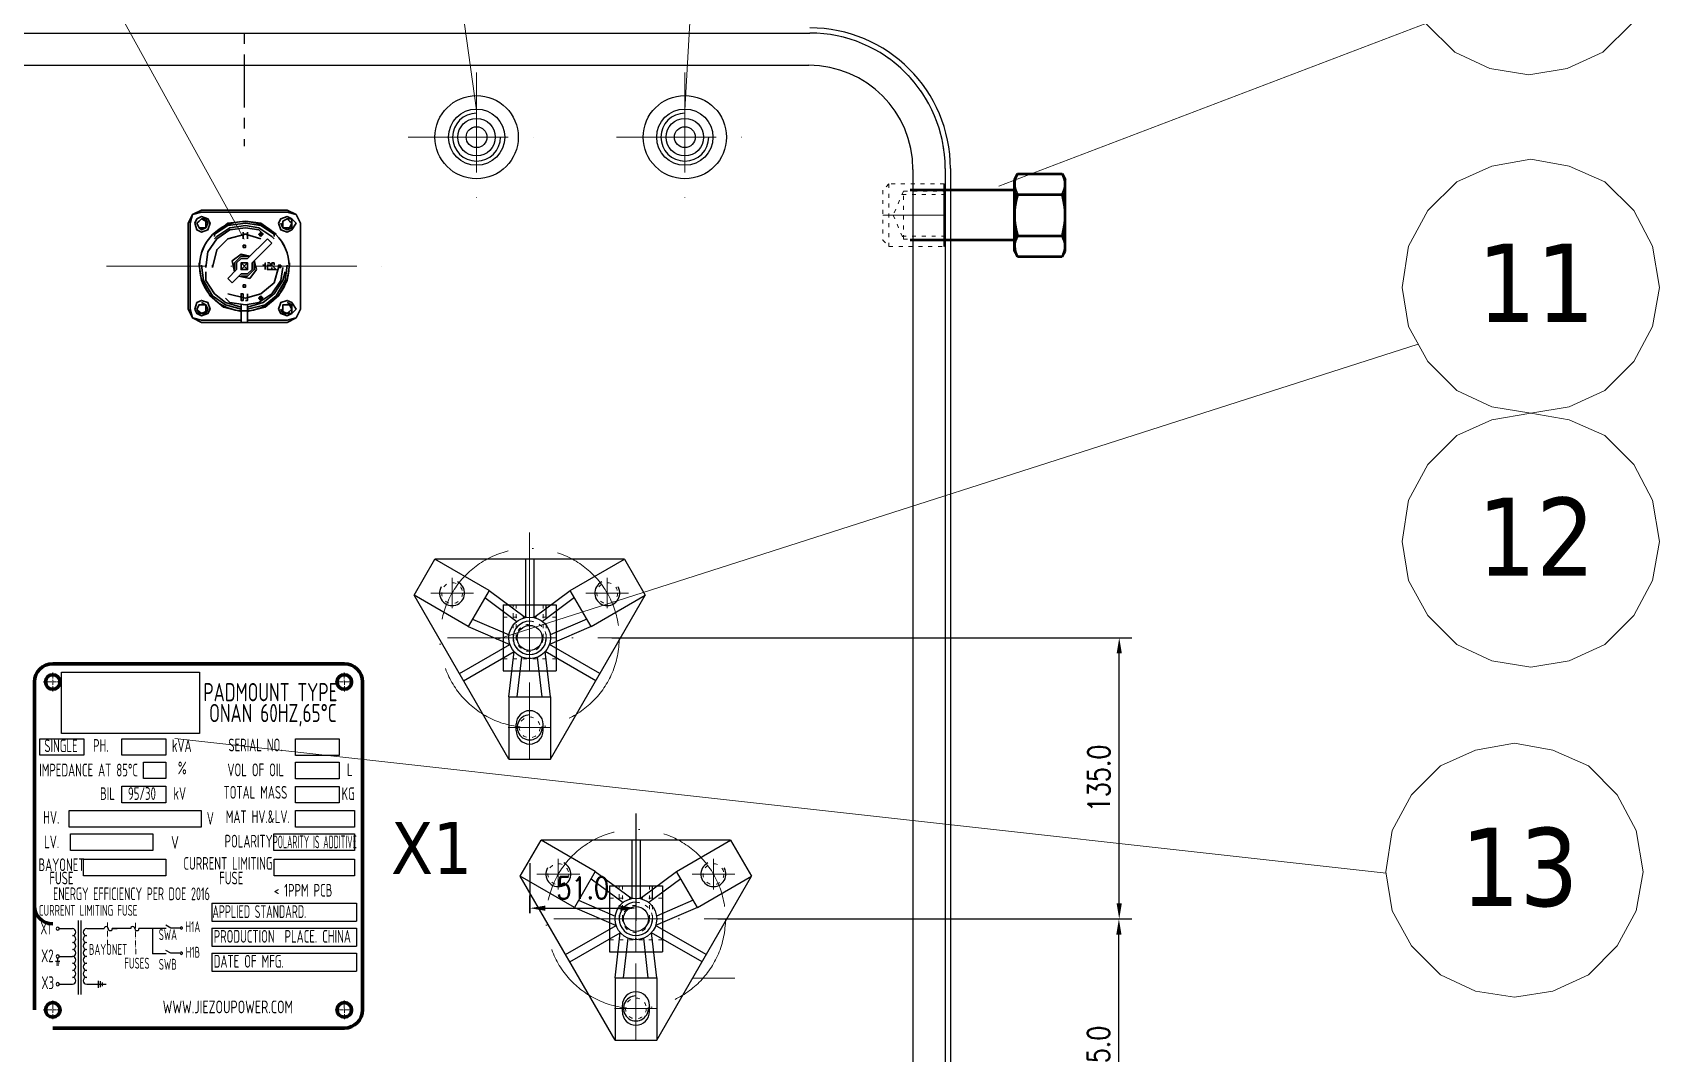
# Model space of a CAD drawing. Header units: millimetres. Extents: x 13152 to 35294, y -6229 to 14001.
# Drawn here: x 29126 to 29907, y 11902 to 12393 of the extents above; entities that cross this region are included whole.
import ezdxf
from ezdxf.enums import TextEntityAlignment as Align

# ---------------------------------------------------------------- set-up
doc = ezdxf.new("R2010")
doc.units = ezdxf.units.MM
doc.header["$LTSCALE"] = 4
for name, pattern in [('5 双点画线', [10.5, 6.25, -1.25, 0.25, -1.25, 0.25, -1.25]), ('ACAD_ISO03W100', [1.18, 0.47, -0.71]), ('ACAD_ISO10W100', [18, 12, -3, 0, -3]), ('CENTERX2', [101.6, 63.5, -12.7, 12.7, -12.7])]:
    doc.linetypes.add(name, pattern=pattern)
doc.layers.add('1', color=12, linetype='Continuous')
doc.layers.add('C00-00-00', color=7, linetype='Continuous')
for name, color, linetype, lineweight in [('标注、文本', 3, 'Continuous', 25), ('粗实线', 4, 'Continuous', 53), ('铁心', 3, 'Continuous', 0)]:
    doc.layers.add(name, color=color, linetype=linetype, lineweight=lineweight)
doc.styles.add('pdm', font='gbenor.shx', dxfattribs={"width": 0.8, "bigfont": 'gbhzfs.shx'})
doc.styles.add('Tahoma$001', font='tahoma.ttf', dxfattribs={"height": 2.159784})
doc.styles.add('TH_GBDIM', font='romans.shx', dxfattribs={"width": 0.8, "bigfont": 'gbcbig.shx'})
doc.dimstyles.new('TH_GBDIM1', dxfattribs={"dimscale": 3, "dimtxt": 3.5, "dimasz": 2.5, "dimexe": 2, "dimexo": 0, "dimgap": 1.5, "dimtad": 1, "dimdec": 1, "dimzin": 0, "dimdsep": 46, "dimtxsty": 'TH_GBDIM', "dimcen": 2.5, "dimclrd": 3, "dimclre": 256, "dimclrt": 2, "dimadec": 0, "dimazin": 0, "dimtfac": 0.714286, "dimtdec": 1, "dimtmove": 0, "dimatfit": 3, "dimfxl": 1, "dimtzin": 0, "dimlwd": -1, "dimlwe": -1, "dimarcsym": 0})
picture_1 = doc.add_image_def('image1.png', size_in_pixel=(551, 245))

# ---------------------------------------------------------------- blocks, each defined once
blk = doc.blocks.new('A$C75176214')
at = {"layer": '粗实线', "lineweight": 30}
h = blk.add_hatch(color=256, dxfattribs=at)
h.dxf.hatch_style = 2
h.paths.add_polyline_path([(0.762, 1.736), (0.72, 1.693), (0.804, 1.693)])
h = blk.add_hatch(color=256, dxfattribs=at)
h.dxf.hatch_style = 2
h.paths.add_polyline_path([(0.72, 1.693), (0.804, 1.693), (0.762, 1.651)])
h = blk.add_hatch(color=256, dxfattribs=at)
h.dxf.hatch_style = 2
h.paths.add_polyline_path([(0.381, 1.101), (0.381, 1.058), (0.423, 1.058)])
h = blk.add_hatch(color=256, dxfattribs=at)
h.dxf.hatch_style = 2
h.paths.add_polyline_path([(0.381, 1.101), (0.423, 1.101), (0.423, 1.058)])
h = blk.add_hatch(color=256, dxfattribs=at)
h.dxf.hatch_style = 2
h.paths.add_polyline_path([(0.762, 0.508), (0.72, 0.466), (0.804, 0.466)])
h = blk.add_hatch(color=256, dxfattribs=at)
h.dxf.hatch_style = 2
h.paths.add_polyline_path([(0.72, 0.466), (0.804, 0.466), (0.762, 0.423)])
for points in [[(0.254, 2.159), (0.085, 2.074), (0, 1.905)], [(0.254, 2.117), (0.085, 2.074), (0, 1.905)], [(0.254, 1.99), (0.169, 1.99), (0.169, 1.905), (0.169, 1.82), (0.254, 1.778), (0.339, 1.82), (0.381, 1.905)], [(1.651, 1.693), (1.397, 1.905), (1.058, 1.947), (0.762, 1.905), (0.466, 1.693)], [(1.651, 1.651), (1.651, 1.693), (1.397, 1.863), (1.058, 1.905), (0.762, 1.863), (0.508, 1.693), (0.508, 1.651)], [(1.905, 1.99), (1.82, 1.99), (1.778, 1.905), (1.82, 1.82), (1.905, 1.778), (1.947, 1.82), (1.99, 1.905), (1.947, 1.947), (1.905, 1.99), (1.82, 1.947), (1.82, 1.905), (1.82, 1.82), (1.905, 1.82), (1.947, 1.82), (1.99, 1.905)], [(2.159, 1.905), (2.074, 2.074), (1.905, 2.159)], [(2.117, 1.905), (2.074, 2.074), (1.905, 2.117)], [(1.651, 1.609), (1.609, 1.651), (1.355, 1.82), (1.058, 1.863), (0.804, 1.82), (0.55, 1.651), (0.508, 1.609)], [(0.635, 1.609), (0.593, 1.566), (0.55, 1.524)], [(1.82, 1.058), (1.778, 1.355), (1.609, 1.609), (1.355, 1.778), (1.058, 1.82), (0.804, 1.778), (0.72, 1.693)], [(0.762, 1.651), (0.72, 1.693), (0.762, 1.736)], [(0.762, 1.651), (0.804, 1.693), (0.762, 1.736)], [(1.693, 1.058), (1.609, 1.397), (1.397, 1.609), (1.058, 1.693), (0.762, 1.609)], [(1.27, 0.974), (1.312, 1.185), (1.143, 1.312), (0.974, 1.27)], [(1.27, 1.016), (1.27, 1.143), (1.143, 1.27), (0.974, 1.27)], [(0.212, 1.143), (0.212, 1.101), (0.254, 0.804), (0.423, 0.508), (0.677, 0.296), (1.016, 0.212)], [(0.254, 1.101), (0.296, 0.804), (0.466, 0.508), (0.677, 0.339), (1.016, 0.254)], [(0.296, 0.974), (0.339, 0.804), (0.508, 0.55), (0.72, 0.381), (1.016, 0.296)], [(0.339, 1.058), (0.381, 0.804), (0.55, 0.55), (0.804, 0.381), (1.058, 0.339), (1.355, 0.381), (1.439, 0.466)], [(0.423, 1.058), (0.508, 0.762), (0.762, 0.55), (1.058, 0.466), (1.397, 0.55)], [(0.508, 1.101), (0.508, 1.143), (0.55, 1.143), (0.55, 1.101), (0.508, 1.058), (0.466, 1.016), (0.55, 1.016)], [(0.635, 1.143), (0.593, 1.143), (0.55, 1.101), (0.593, 1.101), (0.635, 1.101), (0.635, 1.058), (0.635, 1.016), (0.593, 1.016), (0.55, 1.016), (0.55, 1.058)], [(0.677, 1.101), (0.677, 1.143), (0.677, 1.101), (0.72, 1.101), (0.677, 1.101), (0.677, 1.058)], [(0.677, 1.016), (0.677, 1.058)], [(0.889, 1.185), (0.847, 1.016), (0.974, 0.847), (1.185, 0.889)], [(0.889, 1.185), (0.889, 1.016), (1.016, 0.889), (1.143, 0.889)], [(0.931, 1.143), (0.931, 1.016), (1.016, 0.931), (1.143, 0.931)], [(1.228, 1.016), (1.228, 1.143), (1.143, 1.228), (1.016, 1.228)], [(1.143, 0.212), (1.482, 0.296), (1.736, 0.508), (1.905, 0.804), (1.947, 1.101), (1.947, 1.143)], [(1.143, 0.254), (1.439, 0.339), (1.693, 0.508), (1.863, 0.804), (1.905, 1.101)], [(1.143, 0.296), (1.439, 0.381), (1.651, 0.55), (1.82, 0.804), (1.82, 0.974)], [(1.82, 1.058), (1.82, 1.101)], [(1.397, 0.847), (1.355, 0.804), (1.312, 0.762)], [(0.254, 0.381), (0.169, 0.339), (0.169, 0.254), (0.169, 0.169), (0.254, 0.169), (0.339, 0.169), (0.381, 0.254)], [(0.72, 0.466), (0.762, 0.508)], [(0.762, 0.508), (0.804, 0.466), (0.762, 0.423)], [(1.016, 0.55), (1.016, 0.423), (1.058, 0.423)], [(1.905, 0.381), (1.82, 0.339), (1.778, 0.254), (1.82, 0.169), (1.905, 0.169), (1.947, 0.169), (1.99, 0.254), (1.947, 0.339), (1.905, 0.339), (1.82, 0.339), (1.82, 0.254), (1.82, 0.212), (1.905, 0.169), (1.947, 0.212), (1.99, 0.254)], [(0, 0.254), (0.085, 0.085), (0.254, 0.042)], [(0, 0.254), (0.085, 0.085), (0.254, 0)], [(1.905, 0.042), (2.074, 0.085), (2.117, 0.254)], [(1.905, 0), (2.074, 0.085), (2.159, 0.254)]]:
    blk.add_lwpolyline(points, dxfattribs=at)
for points in [[(0, 1.905), (0, 0.254)], [(0.423, 1.905), (0.381, 1.99), (0.254, 2.032), (0.169, 1.99), (0.085, 1.905), (0.169, 1.778), (0.254, 1.736), (0.381, 1.778)], [(0.339, 1.905), (0.339, 1.947), (0.254, 1.99), (0.212, 1.947), (0.169, 1.905), (0.212, 1.82), (0.254, 1.82), (0.339, 1.82)], [(2.032, 1.905), (1.99, 1.99), (1.905, 2.032), (1.778, 1.99), (1.736, 1.905), (1.778, 1.778), (1.905, 1.736), (1.99, 1.778)], [(1.101, 1.439), (1.101, 1.482), (1.058, 1.482), (1.058, 1.439)], [(0.381, 1.101), (0.423, 1.101), (0.423, 1.058), (0.381, 1.058)], [(1.143, 1.058), (1.143, 1.143), (1.058, 1.143), (1.016, 1.143), (1.016, 1.058), (1.016, 1.016), (1.058, 1.016), (1.143, 1.016)], [(1.101, 0.72), (1.058, 0.72), (1.058, 0.677), (1.101, 0.677)], [(0.423, 0.254), (0.381, 0.381), (0.254, 0.423), (0.169, 0.381), (0.085, 0.254), (0.169, 0.169), (0.254, 0.127), (0.381, 0.169)], [(0.339, 0.254), (0.339, 0.339), (0.254, 0.339), (0.212, 0.339), (0.169, 0.254), (0.212, 0.212), (0.254, 0.169), (0.339, 0.212)], [(1.101, 0.55), (1.101, 0.508), (1.101, 0.466), (1.101, 0.423), (1.143, 0.423), (1.143, 0.466), (1.143, 0.508), (1.143, 0.55)], [(2.032, 0.254), (1.99, 0.381), (1.905, 0.423), (1.778, 0.381), (1.736, 0.254), (1.778, 0.169), (1.905, 0.127), (1.99, 0.169)]]:
    blk.add_lwpolyline(points, close=True, dxfattribs=at)
for points in [[(0.254, 2.159), (0.254, 2.159), (1.905, 2.159), (1.905, 2.159)], [(0.254, 2.117), (0.254, 2.117), (1.905, 2.117), (1.905, 2.117)], [(2.117, 1.905), (2.117, 1.905), (2.117, 0.254), (2.117, 0.254)], [(2.159, 1.905), (2.159, 1.905), (2.159, 0.254), (2.159, 0.254)], [(0.635, 1.609), (0.635, 1.609), (1.016, 1.228), (1.016, 1.228)], [(0.72, 1.693), (0.72, 1.693), (0.762, 1.651), (0.762, 1.651)], [(1.016, 1.609), (1.016, 1.609), (1.016, 1.736), (1.016, 1.736)], [(1.016, 1.693), (1.016, 1.693), (1.101, 1.693), (1.101, 1.693)], [(1.101, 1.736), (1.101, 1.736), (1.101, 1.609), (1.101, 1.609)], [(1.101, 1.609), (1.101, 1.609), (1.101, 1.736), (1.101, 1.736)], [(0.55, 1.524), (0.55, 1.524), (0.931, 1.143), (0.931, 1.143)], [(1.228, 1.016), (1.228, 1.016), (1.397, 0.847), (1.397, 0.847)], [(1.693, 1.058), (1.693, 1.058), (1.693, 1.101), (1.693, 1.101)], [(1.143, 0.931), (1.143, 0.931), (1.312, 0.762), (1.312, 0.762)], [(0.72, 0.466), (0.72, 0.466), (0.762, 0.423), (0.762, 0.423)], [(1.016, 0), (1.016, 0), (1.016, 0.339), (1.016, 0.339)], [(1.143, 0), (1.143, 0), (1.143, 0.339), (1.143, 0.339)], [(0.254, 0.042), (0.254, 0.042), (1.016, 0.042), (1.016, 0.042)], [(0.254, 0), (0.254, 0), (1.905, 0), (1.905, 0)], [(1.058, 0), (1.058, 0), (1.101, 0), (1.101, 0)], [(1.143, 0.042), (1.143, 0.042), (1.905, 0.042), (1.905, 0.042)]]:
    blk.add_open_spline(points, degree=3, dxfattribs=at)
blk = doc.blocks.new('A$C08F7720E')
at = {"layer": '标注、文本'}
for p, q in [((10.16, 11.43), (11.43, 10.16)), ((10.16, 10.16), (11.43, 11.43))]:
    blk.add_line(p, q, dxfattribs=at)
at = {"layer": '标注、文本', "xscale": 10, "yscale": 10, "zscale": 10}
blk.add_blockref('A$C75176214', (0, 0), dxfattribs=at)
blk = doc.blocks.new('n123')
at = {"layer": '标注、文本'}
for p, q in [((42775.29, 10967.35), (42800.69, 10967.35)), ((42775.29, 10967.35), (42775.29, 10935.6)), ((42795.99, 10961.47), (42795.99, 10967.35)), ((42800.69, 10967.35), (42800.69, 10935.6)), ((42775.29, 10935.6), (42800.69, 10935.6))]:
    blk.add_line(p, q, dxfattribs=at)
at = {"layer": '标注、文本', "color": 2, "linetype": 'ACAD_ISO03W100', "lineweight": 18}
for p, q in [((42779.99, 10961.47), (42779.99, 10967.35)), ((42781.49, 10951.47), (42781.49, 10967.35)), ((42794.49, 10951.47), (42794.49, 10967.35)), ((42775.29, 10961.47), (42800.69, 10961.47)), ((42779.99, 10951.47), (42779.99, 10961.47)), ((42795.99, 10951.47), (42795.99, 10961.47)), ((42775.29, 10941.47), (42800.69, 10941.47))]:
    blk.add_line(p, q, dxfattribs=at)
at = {"layer": '标注、文本', "color": 1, "linetype": 'ACAD_ISO10W100', "lineweight": 18}
for p, q in [((42787.99, 10967.35), (42787.99, 10935.6)), ((42775.29, 10951.47), (42800.69, 10951.47))]:
    blk.add_line(p, q, dxfattribs=at)
at = {"layer": '标注、文本', "color": 2, "linetype": 'ACAD_ISO03W100', "lineweight": 18}
blk.add_circle((42787.99, 10951.47), 8, dxfattribs=at)
blk.add_arc((42787.99, 10951.47), 6.5, 90, 0, dxfattribs=at)
blk = doc.blocks.new('z123')
at = {"layer": '标注、文本', "color": 1, "linetype": 'ACAD_ISO10W100', "lineweight": 18}
for p, q in [((42445.42, 11148.38), (42445.42, 11039.45)), ((42408.18, 11126.55), (42408.18, 11111.95)), ((42482.66, 11126.55), (42482.66, 11111.95)), ((42397.9, 11119.25), (42418.47, 11119.25)), ((42472.38, 11119.25), (42492.94, 11119.25)), ((42406.05, 11097.75), (42484.8, 11097.75)), ((42435.14, 11054.75), (42455.7, 11054.75))]:
    blk.add_line(p, q, dxfattribs=at)
at = {"layer": '标注、文本'}
for p, q in [((42389.93, 11118.24), (42399.93, 11135.56)), ((42490.91, 11135.56), (42399.93, 11135.56)), ((42425.91, 11120.56), (42399.93, 11135.56)), ((42443.42, 11135.56), (42443.42, 11107.55)), ((42447.42, 11135.56), (42447.42, 11107.55)), ((42464.93, 11120.56), (42490.91, 11135.56)), ((42490.91, 11135.56), (42500.91, 11118.24)), ((42435.42, 11039.45), (42389.93, 11118.24)), ((42415.91, 11103.24), (42389.93, 11118.24)), ((42425.91, 11120.56), (42415.91, 11103.24)), ((42423.9, 11117.08), (42439.28, 11105.64)), ((42425.91, 11120.56), (42443.42, 11107.55)), ((42447.42, 11107.55), (42464.93, 11120.56)), ((42466.94, 11117.08), (42451.56, 11105.64)), ((42455.42, 11039.45), (42500.91, 11118.24)), ((42474.93, 11103.24), (42464.93, 11120.56)), ((42474.93, 11103.24), (42500.91, 11118.24)), ((42415.91, 11103.24), (42435.94, 11094.59)), ((42417.93, 11106.73), (42435.52, 11099.13)), ((42474.93, 11103.24), (42454.91, 11094.59)), ((42472.92, 11106.73), (42455.33, 11099.13)), ((42411.68, 11080.58), (42435.94, 11094.59)), ((42479.17, 11080.58), (42454.91, 11094.59)), ((42413.68, 11077.12), (42437.94, 11091.12)), ((42435.42, 11069.45), (42437.94, 11091.12)), ((42439.45, 11069.45), (42441.66, 11088.49)), ((42451.39, 11069.45), (42449.18, 11088.49)), ((42477.17, 11077.12), (42452.91, 11091.12)), ((42455.42, 11069.45), (42452.91, 11091.12)), ((42435.42, 11069.45), (42455.42, 11069.45)), ((42435.42, 11069.45), (42435.42, 11039.45)), ((42455.42, 11069.45), (42455.42, 11039.45)), ((42438.92, 11053.25), (42438.92, 11056.25)), ((42445.42, 11056.25), (42445.42, 11056.25)), ((42451.92, 11053.25), (42451.92, 11056.25)), ((42435.42, 11039.45), (42455.42, 11039.45))]:
    blk.add_line(p, q, dxfattribs=at)
at = {"layer": '标注、文本', "color": 1, "linetype": 'ACAD_ISO10W100', "lineweight": 18}
blk.add_circle((42445.42, 11097.75), 43, dxfattribs=at)
at = {"layer": '标注、文本', "color": 2, "linetype": 'ACAD_ISO03W100', "lineweight": 18}
for centre in [(42408.18, 11119.25), (42482.66, 11119.25), (42445.42, 11054.75)]:
    blk.add_circle(centre, 5, dxfattribs=at)
at = {"layer": '标注、文本'}
for radius in [10, 6]:
    blk.add_circle((42445.42, 11097.75), radius, dxfattribs=at)
for centre, radius, start, end in [((42408.18, 11119.25), 6, 150, 64.00063), ((42482.66, 11119.25), 6, 115.99937, 30), ((42445.42, 11097.75), 8, 90, 0), ((42445.42, 11056.25), 6.5, 0, 180), ((42445.42, 11054.75), 6, 90, 4.00063), ((42445.42, 11053.25), 6.5, 180, 0)]:
    blk.add_arc(centre, radius, start, end, dxfattribs=at)
blk.add_blockref('n123', (-342.57, 146.28), dxfattribs=at)
blk = doc.blocks.new('*D268')
at = {"layer": 'Defpoints', "color": 0}
for p in [(29415.86, 12017.55), (29364.86, 11969.64), (29415.86, 11972.07)]:
    blk.add_point(p, dxfattribs=at)
at = {"layer": '标注、文本'}
for p, q in [((29415.86, 12017.55), (29415.86, 11966.07)), ((29364.86, 11969.64), (29364.86, 11978.07))]:
    blk.add_line(p, q, dxfattribs=at)
at = {"layer": '标注、文本', "color": 3}
blk.add_line((29372.36, 11972.07), (29408.36, 11972.07), dxfattribs=at)
for points in [[(29372.36, 11973.32), (29372.36, 11970.82), (29364.86, 11972.07)], [(29408.36, 11973.32), (29408.36, 11970.82), (29415.86, 11972.07)]]:
    blk.add_solid(points, dxfattribs=at)
at = {"layer": '标注、文本', "color": 2, "insert": (29390.36, 11981.82), "char_height": 10.5, "attachment_point": 5, "style": 'TH_GBDIM'}
blk.add_mtext('51.0', dxfattribs=at)
blk = doc.blocks.new('*D271')
at = {"layer": 'Defpoints', "color": 0}
for p in [(29455.23, 11966.92), (29647.75, 11966.92), (29506.23, 11831.92)]:
    blk.add_point(p, dxfattribs=at)
at = {"layer": '标注、文本'}
for p, q in [((29455.23, 11966.92), (29653.75, 11966.92)), ((29506.23, 11831.92), (29653.75, 11831.92))]:
    blk.add_line(p, q, dxfattribs=at)
at = {"layer": '标注、文本', "color": 3}
blk.add_line((29647.75, 11839.42), (29647.75, 11959.42), dxfattribs=at)
for points in [[(29646.5, 11959.42), (29649, 11959.42), (29647.75, 11966.92)], [(29646.5, 11839.42), (29649, 11839.42), (29647.75, 11831.92)]]:
    blk.add_solid(points, dxfattribs=at)
at = {"layer": '标注、文本', "color": 2, "insert": (29638, 11899.42), "char_height": 10.5, "attachment_point": 5, "rotation": 90, "style": 'TH_GBDIM'}
blk.add_mtext('135.0', dxfattribs=at)
blk = doc.blocks.new('*D272')
at = {"layer": 'Defpoints', "color": 0}
for p in [(29404.23, 12101.92), (29647.91, 12101.92), (29455.23, 11966.92)]:
    blk.add_point(p, dxfattribs=at)
at = {"layer": '标注、文本'}
for p, q in [((29404.23, 12101.92), (29653.91, 12101.92)), ((29455.23, 11966.92), (29653.91, 11966.92))]:
    blk.add_line(p, q, dxfattribs=at)
at = {"layer": '标注、文本', "color": 3}
blk.add_line((29647.91, 11974.42), (29647.91, 12094.42), dxfattribs=at)
for points in [[(29646.66, 12094.42), (29649.16, 12094.42), (29647.91, 12101.92)], [(29646.66, 11974.42), (29649.16, 11974.42), (29647.91, 11966.92)]]:
    blk.add_solid(points, dxfattribs=at)
at = {"layer": '标注、文本', "color": 2, "insert": (29638.16, 12034.42), "char_height": 10.5, "attachment_point": 5, "rotation": 90, "style": 'TH_GBDIM'}
blk.add_mtext('135.0', dxfattribs=at)

msp = doc.modelspace()

# ---------------------------------------------------------------- linework, layer by layer
at = {"layer": '1', "color": 1, "linetype": 'CENTERX2', "lineweight": -3, "ltscale": 0.1}
msp.add_line((29227.85, 12422.74), (29227.85, 12338.11), dxfattribs=at)
at = {"layer": 'C00-00-00', "lineweight": 25}
for p, q in [((29143.78, 12018.93), (29207.07, 12018.93)), ((29143.78, 12011), (29143.78, 12018.93)), ((29207.07, 12018.93), (29207.07, 12011)), ((29207.07, 12011), (29143.78, 12011)), ((29212.25, 11974.49), (29281.64, 11974.49)), ((29212.25, 11974.49), (29212.25, 11965.78)), ((29281.64, 11974.49), (29281.64, 11965.78)), ((29212.25, 11965.78), (29281.64, 11965.78)), ((29212.25, 11962.49), (29281.64, 11962.49)), ((29212.25, 11962.49), (29212.25, 11953.79)), ((29281.64, 11962.49), (29281.64, 11953.79)), ((29212.25, 11953.79), (29281.64, 11953.79)), ((29212.25, 11950.5), (29281.64, 11950.5)), ((29212.25, 11950.5), (29212.25, 11941.8)), ((29281.64, 11950.5), (29281.64, 11941.8)), ((29212.25, 11941.8), (29281.64, 11941.8))]:
    msp.add_line(p, q, dxfattribs=at)
for points in [[(29129.75, 12053.45), (29150.79, 12053.45), (29150.79, 12045.53), (29129.75, 12045.53)], [(29169.08, 12053.45), (29190.12, 12053.45), (29190.12, 12045.53), (29169.08, 12045.53)], [(29252.38, 12053.4), (29273.42, 12053.4), (29273.42, 12045.47), (29252.38, 12045.47)], [(29179.38, 12042.27), (29190.12, 12042.27), (29190.12, 12034.34), (29179.38, 12034.34)], [(29252.38, 12042.21), (29273.42, 12042.21), (29273.42, 12034.28), (29252.38, 12034.28)], [(29169.08, 12030.64), (29190.12, 12030.64), (29190.12, 12022.71), (29169.08, 12022.71)], [(29252.38, 12030.58), (29273.42, 12030.58), (29273.42, 12022.65), (29252.38, 12022.65)], [(29252.38, 12018.93), (29280.73, 12018.93), (29280.73, 12011), (29252.38, 12011)], [(29144.38, 12007.82), (29183.94, 12007.82), (29183.94, 11999.82), (29144.38, 11999.82)], [(29242.05, 12007.82), (29280.73, 12007.82), (29280.73, 11999.82), (29242.05, 11999.82)], [(29150.56, 11995.67), (29190.12, 11995.67), (29190.12, 11987.67), (29150.56, 11987.67)], [(29242.11, 11995.67), (29280.73, 11995.67), (29280.73, 11987.67), (29242.11, 11987.67)]]:
    msp.add_lwpolyline(points, close=True, dxfattribs=at)
at = {"layer": '标注、文本', "color": 2, "linetype": 'ACAD_ISO03W100', "lineweight": 18}
for p, q in [((28719.36, 12392.42), (29499.36, 12392.42)), ((29564.36, 12327.42), (29564.36, 11548.42)), ((29537.36, 12319.92), (29534.36, 12316.92)), ((29563.86, 12319.92), (29537.36, 12319.92)), ((29537.36, 12319.92), (29537.36, 12289.92)), ((29534.36, 12316.92), (29534.36, 12292.92)), ((29544.36, 12316.42), (29539.36, 12304.92)), ((29543.7, 12314.92), (29564.36, 12314.92)), ((29544.36, 12293.42), (29544.36, 12316.42)), ((29544.36, 12316.42), (29564.36, 12316.42)), ((29539.36, 12304.92), (29544.36, 12293.42)), ((29543.7, 12294.92), (29564.36, 12294.92)), ((29534.36, 12292.92), (29537.36, 12289.92)), ((29537.36, 12289.92), (29563.86, 12289.92)), ((29544.36, 12293.42), (29564.36, 12293.42))]:
    msp.add_line(p, q, dxfattribs=at)
at = {"layer": '标注、文本'}
for p, q in [((28719.36, 12392.42), (29499.36, 12392.42)), ((28719.86, 12376.92), (29498.86, 12376.92)), ((29548.86, 12326.92), (29548.86, 11548.42)), ((29564.36, 12327.42), (29564.36, 11575.42)), ((29566.86, 12327.42), (29566.86, 11548.42)), ((29563.86, 12319.92), (29564.36, 12319.42)), ((29563.86, 12289.92), (29563.86, 12319.92)), ((29564.36, 12290.42), (29564.36, 12319.42)), ((29564.36, 12290.42), (29563.86, 12289.92)), ((29284.53, 12004.59), (29284.53, 11969.59)), ((29364.86, 11993.62), (29364.86, 11969.64)), ((29183.78, 11962.27), (29183.78, 11950.16)), ((29192.52, 11962.53), (29190.13, 11963.93)), ((29197.05, 11962.53), (29192.52, 11962.53)), ((29192.52, 11950.42), (29190.13, 11951.81)), ((29197.05, 11950.42), (29192.52, 11950.42)), ((29157.86, 11933.81), (29157.86, 11937.24)), ((29157.86, 11935.52), (29161.59, 11935.52)), ((29158.86, 11934.08), (29158.86, 11936.97)), ((29159.8, 11934.67), (29159.8, 11936.38))]:
    msp.add_line(p, q, dxfattribs=at)
at = {"layer": '标注、文本', "color": 1, "linetype": 'ACAD_ISO10W100', "lineweight": 18}
for p, q in [((29339.36, 12373.4), (29339.36, 12311.45)), ((29339.36, 12373.4), (29339.36, 12311.45)), ((29439.36, 12373.4), (29439.36, 12311.45)), ((29439.36, 12373.4), (29439.36, 12311.45)), ((29306.47, 12342.42), (29372.24, 12342.42)), ((29406.47, 12342.42), (29472.24, 12342.42)), ((29406.47, 12342.42), (29472.24, 12342.42)), ((29534.36, 12304.92), (29564.36, 12304.92)), ((29534.36, 12304.92), (29564.36, 12304.92)), ((29534.36, 12304.92), (29564.36, 12304.92)), ((29161.74, 12280.42), (29294.57, 12280.42)), ((29442.81, 11938.42), (29463.38, 11938.42))]:
    msp.add_line(p, q, dxfattribs=at)
at = {"layer": '标注、文本', "color": 1, "linetype": 'ACAD_ISO10W100', "lineweight": 13, "ltscale": 0.02}
for p, q in [((29135.88, 12076.22), (29135.86, 12085.24)), ((29275.88, 12076.22), (29275.86, 12085.24)), ((29131.45, 12080.72), (29140.29, 12080.74)), ((29271.45, 12080.72), (29280.29, 12080.74)), ((29135.88, 11918.72), (29135.86, 11927.74)), ((29275.88, 11918.72), (29275.86, 11927.74)), ((29131.45, 11923.22), (29140.29, 11923.24)), ((29271.45, 11923.22), (29280.29, 11923.24))]:
    msp.add_line(p, q, dxfattribs=at)
at = {"layer": '标注、文本', "color": 0, "linetype": 'ByBlock', "lineweight": 70}
for p, q in [((29135.87, 12089.48), (29275.87, 12089.48)), ((29127.12, 11923.23), (29127.12, 12080.73)), ((29284.62, 12080.73), (29284.62, 11923.23)), ((29275.87, 11914.48), (29135.87, 11914.48))]:
    msp.add_line(p, q, dxfattribs=at)
at = {"layer": '标注、文本', "color": 6, "linetype": '5 双点画线', "lineweight": 13, "ltscale": 0.1}
for p, q in [((29162.12, 11965.22), (29162.14, 11954.49)), ((29175.6, 11965.03), (29175.7, 11949.83))]:
    msp.add_line(p, q, dxfattribs=at)
at = {"layer": '标注、文本'}
for points in [[(29138.97, 11962.27), (29138.9, 11962.64), (29138.6, 11962.86), (29138.23, 11963.01), (29137.86, 11962.86), (29137.64, 11962.64), (29137.49, 11962.27), (29137.64, 11961.9), (29137.86, 11961.6), (29138.23, 11961.53), (29138.6, 11961.6), (29138.9, 11961.9)], [(29198.16, 11962.53), (29198.1, 11962.81), (29197.88, 11963.03), (29197.6, 11963.09), (29197.32, 11963.03), (29197.16, 11962.81), (29197.05, 11962.53), (29197.16, 11962.26), (29197.32, 11962.09), (29197.6, 11961.98), (29197.88, 11962.09), (29198.1, 11962.26)], [(29138.97, 11948.93), (29138.9, 11949.3), (29138.6, 11949.53), (29138.23, 11949.67), (29137.86, 11949.53), (29137.64, 11949.3), (29137.49, 11948.93), (29137.64, 11948.56), (29137.86, 11948.27), (29138.23, 11948.19), (29138.6, 11948.27), (29138.9, 11948.56)], [(29198.16, 11950.42), (29198.1, 11950.7), (29197.88, 11950.92), (29197.6, 11950.98), (29197.32, 11950.92), (29197.16, 11950.7), (29197.05, 11950.42), (29197.16, 11950.14), (29197.32, 11949.98), (29197.6, 11949.87), (29197.88, 11949.98), (29198.1, 11950.14)], [(29138.97, 11935.52), (29138.9, 11935.9), (29138.6, 11936.19), (29138.23, 11936.34), (29137.86, 11936.19), (29137.64, 11935.9), (29137.49, 11935.52), (29137.64, 11935.15), (29137.86, 11934.93), (29138.23, 11934.78), (29138.6, 11934.93), (29138.9, 11935.15)]]:
    msp.add_lwpolyline(points, close=True, dxfattribs=at)
for points in [[(29138.97, 11962.27), (29145.34, 11962.27)], [(29145.34, 11958.94), (29145.94, 11959.01), (29146.53, 11959.38), (29146.83, 11959.97), (29146.97, 11960.57), (29146.83, 11961.23), (29146.53, 11961.75), (29145.94, 11962.12), (29145.34, 11962.27)], [(29145.34, 11955.6), (29145.94, 11955.68), (29146.53, 11956.05), (29146.83, 11956.64), (29146.97, 11957.23), (29146.83, 11957.9), (29146.53, 11958.42), (29145.94, 11958.79), (29145.34, 11958.94)], [(29148.01, 11966.2), (29148.01, 11930.56)], [(29149.34, 11966.2), (29149.34, 11930.56)], [(29152.16, 11962.27), (29151.49, 11962.12), (29150.97, 11961.75), (29150.6, 11961.23), (29150.46, 11960.57), (29150.6, 11959.97), (29150.97, 11959.38), (29151.49, 11959.01), (29152.16, 11958.94), (29151.49, 11958.79), (29150.97, 11958.42), (29150.6, 11957.9), (29150.46, 11957.23), (29150.6, 11956.64), (29150.97, 11956.05), (29151.49, 11955.68), (29152.16, 11955.6), (29151.49, 11955.45), (29150.97, 11955.08), (29150.6, 11954.56), (29150.46, 11953.9), (29150.6, 11953.3), (29150.97, 11952.71), (29151.49, 11952.34), (29152.16, 11952.27), (29151.49, 11952.12), (29150.97, 11951.75), (29150.6, 11951.23), (29150.46, 11950.56), (29150.6, 11949.9), (29150.97, 11949.38), (29151.49, 11949.01), (29152.16, 11948.93)], [(29152.16, 11962.27), (29160.53, 11962.27)], [(29162.53, 11962.27), (29162.39, 11962.79), (29162.01, 11963.16), (29161.5, 11963.23), (29161.05, 11963.16), (29160.68, 11962.79), (29160.53, 11962.27)], [(29162.53, 11962.27), (29162.68, 11961.75), (29162.98, 11961.38), (29163.5, 11961.31), (29164.01, 11961.38), (29164.39, 11961.75), (29164.46, 11962.27)], [(29164.46, 11962.27), (29166.83, 11962.27)], [(29173.35, 11962.27), (29164.46, 11962.27)], [(29175.28, 11962.27), (29175.2, 11962.79), (29174.83, 11963.16), (29174.31, 11963.23), (29173.79, 11963.16), (29173.42, 11962.79), (29173.35, 11962.27)], [(29175.28, 11962.27), (29175.42, 11961.75), (29175.79, 11961.38), (29176.31, 11961.31), (29176.76, 11961.38), (29177.13, 11961.75), (29177.28, 11962.27)], [(29190.28, 11962.27), (29177.28, 11962.27)], [(29145.34, 11952.27), (29145.94, 11952.34), (29146.53, 11952.71), (29146.83, 11953.3), (29146.97, 11953.9), (29146.83, 11954.56), (29146.53, 11955.08), (29145.94, 11955.45), (29145.34, 11955.6)], [(29145.34, 11948.93), (29145.94, 11949.01), (29146.53, 11949.38), (29146.83, 11949.9), (29146.97, 11950.56), (29146.83, 11951.23), (29146.53, 11951.75), (29145.94, 11952.12), (29145.34, 11952.27)], [(29137.2, 11946.64), (29139.34, 11946.64)], [(29137.64, 11945.75), (29138.97, 11945.75)], [(29137.71, 11944.79), (29138.75, 11944.79)], [(29138.23, 11948.19), (29138.23, 11946.64)], [(29138.97, 11948.93), (29145.34, 11948.93)], [(29145.34, 11935.52), (29145.94, 11935.67), (29146.53, 11936.04), (29146.83, 11936.56), (29146.97, 11937.23), (29146.83, 11937.9), (29146.53, 11938.41), (29145.94, 11938.78), (29145.34, 11938.86), (29145.94, 11939.01), (29146.53, 11939.38), (29146.83, 11939.9), (29146.97, 11940.56), (29146.83, 11941.23), (29146.53, 11941.75), (29145.94, 11942.12), (29145.34, 11942.19), (29145.94, 11942.34), (29146.53, 11942.71), (29146.83, 11943.23), (29146.97, 11943.9), (29146.83, 11944.56), (29146.53, 11945.08), (29145.94, 11945.45), (29145.34, 11945.6), (29145.94, 11945.67), (29146.53, 11946.04), (29146.83, 11946.56), (29146.97, 11947.23), (29146.83, 11947.9), (29146.53, 11948.42), (29145.94, 11948.79), (29145.34, 11948.93)], [(29152.16, 11948.93), (29151.49, 11948.79), (29150.97, 11948.42), (29150.6, 11947.9), (29150.46, 11947.23), (29150.6, 11946.56), (29150.97, 11946.04), (29151.49, 11945.67), (29152.16, 11945.6)], [(29152.16, 11945.6), (29151.49, 11945.45), (29150.97, 11945.08), (29150.6, 11944.56), (29150.46, 11943.9), (29150.6, 11943.23), (29150.97, 11942.71), (29151.49, 11942.34), (29152.16, 11942.19)], [(29190.28, 11950.16), (29183.78, 11950.16)], [(29138.97, 11935.52), (29145.34, 11935.52)], [(29152.16, 11942.19), (29151.49, 11942.12), (29150.97, 11941.75), (29150.6, 11941.23), (29150.46, 11940.56), (29150.6, 11939.9), (29150.97, 11939.38), (29151.49, 11939.01), (29152.16, 11938.86)], [(29152.16, 11938.86), (29151.49, 11938.78), (29150.97, 11938.41), (29150.6, 11937.9), (29150.46, 11937.23), (29150.6, 11936.56), (29150.97, 11936.04), (29151.49, 11935.67), (29152.16, 11935.52)], [(29152.16, 11935.52), (29157.86, 11935.52)]]:
    msp.add_lwpolyline(points, dxfattribs=at)
for centre, radius in [((29339.36, 12342.42), 20), ((29439.36, 12342.42), 20), ((29339.36, 12342.42), 13.5), ((29339.36, 12342.42), 9), ((29439.36, 12342.42), 13.5), ((29439.36, 12342.42), 9), ((29339.36, 12342.42), 5), ((29439.36, 12342.42), 5)]:
    msp.add_circle(centre, radius, dxfattribs=at)
at = {"layer": '标注、文本', "color": 0, "linetype": 'ByBlock', "lineweight": 70}
for centre in [(29135.87, 12080.73), (29275.87, 12080.73), (29135.87, 11923.23), (29275.87, 11923.23)]:
    msp.add_circle(centre, 3.5, dxfattribs=at)
at = {"layer": '标注、文本'}
for centre, radius, start, end in [((29499.36, 12327.42), 67.5, 0, 90), ((29499.36, 12327.42), 65, 0, 90), ((29498.86, 12326.92), 50, 0, 90), ((29339.36, 12342.42), 11.5, 90, 0), ((29439.36, 12342.42), 11.5, 90, 0)]:
    msp.add_arc(centre, radius, start, end, dxfattribs=at)
at = {"layer": '标注、文本', "color": 2, "linetype": 'ACAD_ISO03W100', "lineweight": 18}
msp.add_arc((29499.36, 12327.42), 65, 0, 90, dxfattribs=at)
at = {"layer": '标注、文本', "color": 0, "linetype": 'ByBlock', "lineweight": 70}
for centre, start, end in [((29135.87, 12080.73), 90, 180), ((29275.87, 12080.73), 0, 90), ((29135.87, 11973.23), 180, 270), ((29275.87, 11923.23), 270, 0)]:
    msp.add_arc(centre, 8.75, start, end, dxfattribs=at)
at = {"layer": '粗实线', "ltscale": 2}
for p, q in [((29599.14, 12324.77), (29597.6, 12322.11)), ((29597.6, 12322.11), (29597.6, 12287.73)), ((29597.6, 12287.73), (29597.6, 12322.11)), ((29599.14, 12324.77), (29620.47, 12324.77)), ((29620.47, 12324.77), (29622, 12322.11)), ((29622, 12287.73), (29622, 12322.11)), ((29597.6, 12316.92), (29547.6, 12316.92)), ((29597.6, 12316.92), (29597.6, 12292.92)), ((29599.14, 12314.85), (29620.47, 12314.85)), ((29599.14, 12295), (29620.47, 12295)), ((29597.6, 12292.92), (29547.6, 12292.92)), ((29599.14, 12285.07), (29597.6, 12287.73)), ((29620.47, 12285.07), (29622, 12287.73)), ((29599.14, 12285.07), (29620.47, 12285.07))]:
    msp.add_line(p, q, dxfattribs=at)
at = {"layer": '粗实线', "lineweight": 30}
for centre in [(29227.81, 12280.42), (29227.85, 12280.42)]:
    msp.add_circle(centre, 21.5, dxfattribs=at)
at = {"layer": '粗实线', "ltscale": 2}
for centre, radius, start, end in [((29606.74, 12319.7), 9.14, 146.29544, 212.55875), ((29612.86, 12319.7), 9.14, 327.91444, 33.70456), ((29633.6, 12304.92), 36, 163.9966, 196.0034), ((29586, 12304.92), 36, 343.9966, 16.0034), ((29606.74, 12290.14), 9.14, 147.91444, 213.70456), ((29612.86, 12290.14), 9.14, 326.29544, 32.08556)]:
    msp.add_arc(centre, radius, start, end, dxfattribs=at)
at = {"layer": '铁心', "lineweight": 13}
for points in [[(29439.36, 12355.42), (29487.23, 13197.45), (29487.23, 13197.45)], [(29339.36, 12355.42), (29222.92, 13189.49), (29222.92, 13189.49)], [(29227.81, 12293.42), (28735.33, 13185.28), (28735.33, 13185.28)], [(29590.1, 12318.92), (29795.19, 12397.03), (29795.19, 12397.03)], [(29348.94, 12101.11), (29791.48, 12243.02), (29791.48, 12243.02)], [(29194.56, 12053.64), (29776.02, 11988.88), (29776.02, 11988.88)]]:
    msp.add_lwpolyline(points, dxfattribs=at)
for points in [[(29906.33, 12432.57), (29903.02, 12452.45), (29893.98, 12469.62), (29880.13, 12483.48), (29862.96, 12491), (29844.59, 12494.32), (29825.91, 12491), (29809.05, 12483.48), (29795.19, 12469.62), (29785.86, 12452.45), (29782.84, 12432.57), (29785.86, 12413.9), (29795.19, 12397.03), (29809.05, 12383.18), (29825.91, 12375.35), (29844.59, 12372.34), (29862.96, 12375.35), (29880.13, 12383.18), (29893.98, 12397.03), (29903.02, 12413.9)], [(29907.29, 12270.13), (29903.97, 12290.01), (29894.94, 12307.17), (29881.08, 12321.03), (29863.92, 12328.56), (29845.54, 12331.87), (29826.87, 12328.56), (29810, 12321.03), (29796.15, 12307.17), (29786.81, 12290.01), (29783.8, 12270.13), (29786.81, 12251.45), (29796.15, 12234.59), (29810, 12220.73), (29826.87, 12212.9), (29845.54, 12209.89), (29863.92, 12212.9), (29881.08, 12220.73), (29894.94, 12234.59), (29903.97, 12251.45)], [(29907.29, 12148.15), (29903.97, 12168.02), (29894.94, 12185.19), (29881.08, 12199.05), (29863.92, 12206.58), (29845.54, 12209.89), (29826.87, 12206.58), (29810, 12199.05), (29796.15, 12185.19), (29786.81, 12168.02), (29783.8, 12148.15), (29786.81, 12129.47), (29796.15, 12112.61), (29810, 12098.75), (29826.87, 12090.92), (29845.54, 12087.91), (29863.92, 12090.92), (29881.08, 12098.75), (29894.94, 12112.61), (29903.97, 12129.47)], [(29899.41, 11989.52), (29896.09, 12009.4), (29887.06, 12026.57), (29873.2, 12040.42), (29856.04, 12047.95), (29837.66, 12051.26), (29818.99, 12047.95), (29802.12, 12040.42), (29788.27, 12026.57), (29778.93, 12009.4), (29775.92, 11989.52), (29778.93, 11970.85), (29788.27, 11953.98), (29802.12, 11940.12), (29818.99, 11932.29), (29837.66, 11929.28), (29856.04, 11932.29), (29873.2, 11940.12), (29887.06, 11953.98), (29896.09, 11970.85)]]:
    msp.add_lwpolyline(points, close=True, dxfattribs=at)

# ---------------------------------------------------------------- block references
at = {"layer": '标注、文本', "xscale": -2.5, "yscale": 2.5, "zscale": 2.5}
msp.add_blockref('A$C08F7720E', (29254.84, 12253.43), dxfattribs=at)
at = {"layer": '标注、文本'}
for p in [(-13080.57, 1004.17), (-13029.57, 869.17)]:
    msp.add_blockref('z123', p, dxfattribs=at)

# ---------------------------------------------------------------- texts
at = {"layer": '标注、文本', "style": 'pdm'}
for s, height, width, p in [('PADMOUNT TYPE ', 8.75, 0.8, (29242.29, 12075.83)), (' ONAN 60HZ,65°C', 8.75, 0.8, (29239.68, 12065.81)), ('SINGLE', 6.125, 0.72, (29139.83, 12050.08)), ('PH.', 6.125, 0.72, (29158.96, 12050.21)), ('kVA', 6.125, 0.72, (29197.8, 12050.16)), ('SERIAL NO.', 6.125, 0.72, (29233.22, 12050.46)), ('IMPEDANCE AT 85°C ', 6.125, 0.72, (29154.28, 12038.44)), ('%%%', 6.125, 0.72, (29198.06, 12039.43)), ('VOL OF OIL', 6.125, 0.72, (29233.34, 12038.5)), ('L', 6.12, 0.72, (29278.46, 12038.56)), ('BIL', 6.125, 0.72, (29162.18, 12027.09)), ('95/30', 6.125, 0.72, (29178.69, 12027.13)), ('kV', 6.125, 0.72, (29196.83, 12027.19)), ('TOTAL MASS', 6.125, 0.72, (29233.18, 12027.72)), ('KG', 6.125, 0.72, (29277.71, 12027.06)), ('HV.', 6.125, 0.72, (29135.17, 12015.69)), ('V', 6.12, 0.72, (29211.53, 12015.16)), ('MAT HV.&LV.', 6.125, 0.72, (29234.31, 12015.99)), ('LV.', 6.125, 0.72, (29135.34, 12003.92)), ('V', 6.12, 0.8, (29194.56, 12003.64)), ('POLARITY', 6.125, 0.72, (29229.92, 12004.26)), ('POLARITY IS ADDITIVE', 6.125, 0.5, (29261.72, 12003.91)), ('BAYONET', 6.125, 0.72, (29140.08, 11992.93)), ('CURRENT LIMITING', 6.125, 0.72, (29220, 11993.6)), ('FUSE', 6.125, 0.72, (29140.03, 11986.55)), ('FUSE', 6.125, 0.72, (29221.57, 11986.55)), ('< 1PPM PCB', 6.125, 0.72, (29256.07, 11980.68)), ('ENERGY EFFICIENCY PER DOE 2016', 6.125, 0.67, (29173.69, 11978.98)), ('CURRENT LIMITING FUSE', 5.25, 0.7, (29152.87, 11971.04)), ('X1', 6.125, 0.72, (29132.52, 11962.48)), ('H1A', 5.25, 0.7, (29203.13, 11963.18)), ('X2', 6.125, 0.72, (29133.3, 11949.19)), ('H1B', 5.25, 0.7, (29203.13, 11950.9)), ('X3', 6.125, 0.72, (29133.46, 11936.26)), ('WWW.JIEZOUPOWER.COM ', 6.125, 0.8, (29221.28, 11924.64))]:
    msp.add_text(s, height=height, dxfattribs=dict(at, width=width)).set_placement(p, align=Align.MIDDLE_CENTER)
at = {"layer": '标注、文本', "lineweight": 13, "style": 'Tahoma$001'}
msp.add_text('X1', height=25, dxfattribs=at).set_placement((29298.27, 11988.52))
at = {"layer": '标注、文本', "style": 'pdm'}
for s, width, p in [('APPLIED STANDARD.', 0.67, (29212.52, 11970.43)), ('PRODUCTION  PLACE. CHINA', 0.72, (29213.15, 11958.55)), ('DATE OF MFG.', 0.72, (29213.15, 11946.56))]:
    msp.add_text(s, height=6.125, dxfattribs=dict(at, width=width)).set_placement(p, align=Align.MIDDLE_LEFT)
at = {"layer": '标注、文本', "style": 'pdm', "width": 0.7}
for s, p in [('SWA', (29195.53, 11956.77)), ('BAYONET', (29171.63, 11949.64)), ('FUSES', (29182.33, 11943.02)), ('SWB', (29195.42, 11942.5))]:
    msp.add_text(s, height=5.25, dxfattribs=at).set_placement(p, align=Align.RIGHT)
at = {"layer": '铁心', "lineweight": 13, "style": 'Tahoma$001'}
for s, p in [('11', (29819.87, 12253.71)), ('12', (29819.87, 12131.72)), ('13', (29811.98, 11973.1))]:
    msp.add_text(s, height=37.589, dxfattribs=at).set_placement(p)

# ---------------------------------------------------------------- dimensions: what is measured, and where the dimension line sits
at = {"layer": '标注、文本'}
for base, p1, p2, picture, middle in [((29647.91, 12101.92), (29455.23, 11966.92), (29404.23, 12101.92), '*D272', (29638.16, 12034.42)), ((29647.75, 11966.92), (29506.23, 11831.92), (29455.23, 11966.92), '*D271', (29638, 11899.42))]:
    dim = msp.add_linear_dim(base=base, p1=p1, p2=p2, angle=90, dimstyle='TH_GBDIM1', dxfattribs=at)
    dim.commit()
    dim.dimension.update_dxf_attribs({"geometry": picture, "text_midpoint": middle})
dim = msp.add_linear_dim(base=(29415.86, 11972.07), p1=(29364.86, 11969.64), p2=(29415.86, 12017.55), dimstyle='TH_GBDIM1', dxfattribs=at)
dim.commit()
dim.dimension.update_dxf_attribs({"geometry": '*D268', "text_midpoint": (29390.36, 11981.82)})

# ---------------------------------------------------------------- pictures from other files: only their frames are drawn
image = msp.add_image(picture_1, insert=(29140.11, 12055.94), size_in_units=(66.26, 29.46), dxfattribs=at)
image.dxf.flags = 7

doc.saveas('drawing.dxf')
